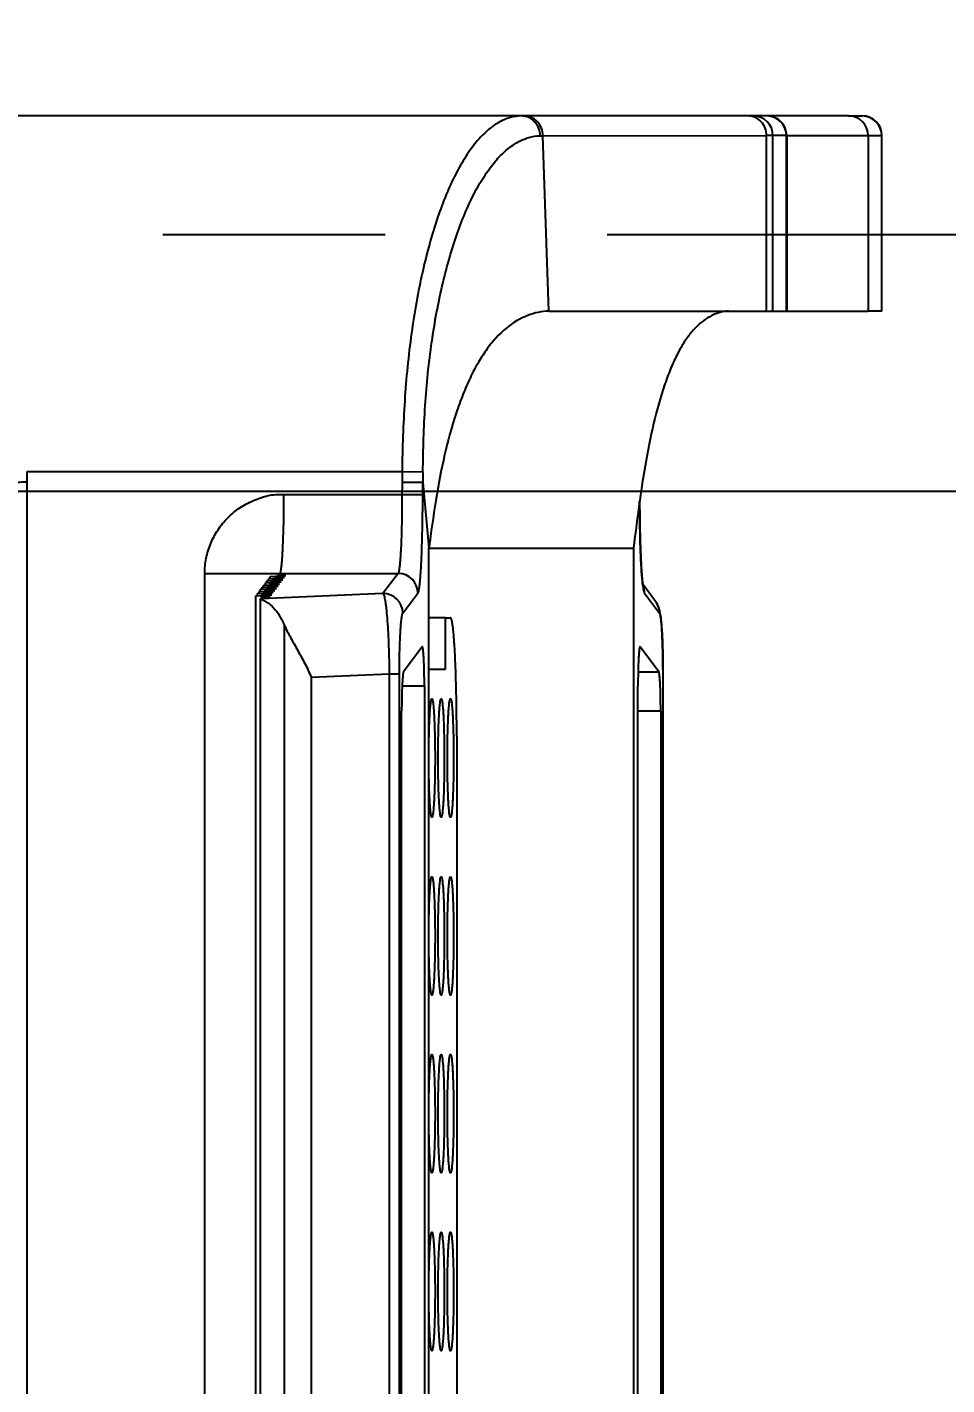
# Model space of a CAD drawing. Header units: millimetres. Extents: x 5828 to 6704, y 123 to 421.
# Drawn here: x 6441.63 to 6443.182, y 212.076 to 214.366 of the extents above; entities that cross this region are included whole.
import ezdxf

# ---------------------------------------------------------------- set-up
doc = ezdxf.new("R2010")
doc.units = ezdxf.units.MM
doc.linetypes.add('CENTER', pattern=[0.6, 0.375, -0.075, 0.075, -0.075])
for name, color, linetype in [('中心线', 7, 'Continuous'), ('外形图', 7, 'Continuous'), ('尺寸标注', 7, 'Continuous')]:
    doc.layers.add(name, color=color, linetype=linetype)
doc.styles.add('微软雅黑', font='msyh.ttc', dxfattribs={"height": 1.5})
doc.dimstyles.new('尺寸标注_1_15比例', dxfattribs={"dimtxt": 1.5, "dimasz": 1.25, "dimexe": 0.5, "dimexo": 0.4, "dimgap": 0.5, "dimtad": 1, "dimdec": 1, "dimlfac": 15, "dimdsep": 46, "dimtxsty": '微软雅黑', "dimcen": 0.09, "dimadec": 0, "dimazin": 0, "dimtp": 0.01, "dimtm": 0.01, "dimtfac": 1, "dimtdec": 1, "dimtofl": 0, "dimtmove": 0, "dimatfit": 3, "dimfxl": 1, "dimtolj": 1, "dimarcsym": 0})

# ---------------------------------------------------------------- blocks, each defined once
blk = doc.blocks.new('*D791')
at = {"layer": 'Defpoints', "color": 0}
for p in [(6429.7498, 214.45), (6429.7498, 213.5834), (6447.9848, 213.5834)]:
    blk.add_point(p, dxfattribs=at)
at = {"layer": '尺寸标注', "color": 0, "lineweight": -2}
for p, q in [((6447.9848, 215.7), (6447.9848, 216.95)), ((6430.1498, 214.45), (6448.4848, 214.45)), ((6430.1498, 213.5834), (6448.4848, 213.5834)), ((6447.9848, 212.3334), (6447.9848, 208.1098))]:
    blk.add_line(p, q, dxfattribs=at)
at = {"layer": '尺寸标注', "color": 0}
for points in [[(6447.7765, 215.7), (6448.1932, 215.7), (6447.9848, 214.45)], [(6448.1932, 212.3334), (6447.7765, 212.3334), (6447.9848, 213.5834)]]:
    blk.add_solid(points, dxfattribs=at)
at = {"layer": '尺寸标注', "color": 0, "insert": (6446.7058, 209.5966), "char_height": 1.5, "attachment_point": 5, "rotation": 90, "style": '微软雅黑'}
blk.add_mtext('\\A1;13', dxfattribs=at)

msp = doc.modelspace()

# ---------------------------------------------------------------- linework, layer by layer
at = {"layer": '中心线', "linetype": 'CENTER', "ltscale": 5}
msp.add_line((6406.6093, 214.0167), (6444.8961, 214.0167), dxfattribs=at)
at = {"layer": '外形图', "color": 7, "linetype": 'Continuous'}
for p, q in [((6443.0163, 214.2167), (6440.6004, 214.2167)), ((6442.8787, 214.2167), (6442.8782, 214.2167)), ((6442.8785, 214.2167), (6442.8787, 214.2167)), ((6443.0163, 214.2167), (6443.0394, 214.2167)), ((6443.0396, 214.2167), (6443.0394, 214.2167)), ((6443.0394, 214.2167), (6443.0394, 214.2167)), ((6443.0394, 214.2167), (6443.0396, 214.2167)), ((6443.0394, 214.2167), (6443.0394, 214.2167)), ((6442.4959, 214.1833), (6442.5005, 214.1833)), ((6442.5005, 214.1833), (6442.8782, 214.1834)), ((6442.5106, 213.8872), (6442.5005, 214.1833)), ((6442.9118, 214.1834), (6442.8782, 214.1834)), ((6442.8782, 213.8872), (6442.8782, 214.1834)), ((6442.8888, 213.8872), (6442.8888, 214.1834)), ((6442.9118, 214.1834), (6442.9121, 214.1834)), ((6442.9118, 213.8872), (6442.9118, 214.1834)), ((6442.9121, 214.1834), (6443.0496, 214.1834)), ((6442.9121, 214.1834), (6442.9121, 213.8872)), ((6443.0496, 214.1834), (6443.0726, 214.1834)), ((6443.0496, 214.1834), (6443.0496, 213.8872)), ((6443.0729, 214.1834), (6443.0726, 214.1834)), ((6443.0726, 213.8872), (6443.0726, 214.1834)), ((6443.0729, 213.8872), (6443.0729, 214.1834)), ((6442.5106, 213.8872), (6442.9118, 213.8872)), ((6442.9118, 213.8872), (6442.9121, 213.8872)), ((6442.9121, 213.8872), (6443.0496, 213.8872)), ((6443.0726, 213.8872), (6443.0496, 213.8872)), ((6443.0726, 213.8872), (6443.0729, 213.8872)), ((6441.6303, 213.6167), (6442.263, 213.6167)), ((6441.6303, 211.15), (6441.6304, 213.5986)), ((6442.263, 213.6167), (6442.2981, 213.6162)), ((6442.2979, 213.5982), (6442.3083, 213.4872)), ((6442.2979, 213.578), (6442.2979, 213.5982)), ((6442.0629, 213.5781), (6442.2979, 213.578)), ((6442.3083, 213.4872), (6442.6534, 213.4872)), ((6442.3083, 211.2796), (6442.3083, 213.4872)), ((6442.6534, 213.4872), (6442.6534, 211.2796)), ((6442.0561, 213.4443), (6441.93, 213.4443)), ((6441.93, 211.3224), (6441.93, 213.4443)), ((6442.035, 213.4324), (6442.0618, 213.4341)), ((6442.0377, 213.436), (6442.0645, 213.4377)), ((6442.0618, 213.4341), (6442.0377, 213.436)), ((6442.0377, 213.4326), (6442.0377, 213.436)), ((6442.0404, 213.4396), (6442.0671, 213.4413)), ((6442.0645, 213.4377), (6442.0404, 213.4396)), ((6442.0404, 213.4362), (6442.0404, 213.4396)), ((6442.0566, 213.445), (6442.0546, 213.4423)), ((6442.0671, 213.4413), (6442.0546, 213.4423)), ((6442.0546, 213.4405), (6442.0546, 213.4423)), ((6442.0566, 213.445), (6442.2563, 213.445)), ((6442.2563, 213.445), (6442.2308, 213.4109)), ((6442.0189, 213.4109), (6442.0457, 213.4125)), ((6442.043, 213.409), (6442.0189, 213.4109)), ((6442.0189, 213.4075), (6442.0189, 213.4109)), ((6442.0216, 213.4145), (6442.0483, 213.4161)), ((6442.0457, 213.4125), (6442.0216, 213.4145)), ((6442.0216, 213.4111), (6442.0216, 213.4145)), ((6442.0243, 213.4181), (6442.051, 213.4197)), ((6442.0483, 213.4161), (6442.0243, 213.4181)), ((6442.0243, 213.4147), (6442.0243, 213.4181)), ((6442.2308, 213.4109), (6442.0246, 213.4021)), ((6442.0269, 213.4217), (6442.0537, 213.4233)), ((6442.051, 213.4197), (6442.0269, 213.4217)), ((6442.0269, 213.4182), (6442.0269, 213.4217)), ((6442.0296, 213.4253), (6442.0564, 213.4269)), ((6442.0537, 213.4233), (6442.0296, 213.4253)), ((6442.0296, 213.4218), (6442.0296, 213.4253)), ((6442.0323, 213.4288), (6442.0591, 213.4305)), ((6442.0564, 213.4269), (6442.0323, 213.4288)), ((6442.0323, 213.4254), (6442.0323, 213.4288)), ((6442.0591, 213.4305), (6442.035, 213.4324)), ((6442.035, 213.429), (6442.035, 213.4324)), ((6442.2642, 213.3776), (6442.2898, 213.4117)), ((6442.6909, 213.3976), (6442.6693, 213.4265)), ((6442.672, 213.4117), (6442.6975, 213.3776)), ((6442.0162, 213.4073), (6442.043, 213.409)), ((6442.0403, 213.4054), (6442.0162, 213.4073)), ((6442.0162, 211.3594), (6442.0162, 213.4073)), ((6442.024, 211.3655), (6442.024, 213.4012)), ((6442.0263, 213.4045), (6442.0246, 213.4021)), ((6442.0263, 213.4045), (6442.0403, 213.4054)), ((6442.336, 213.37), (6442.3083, 213.37)), ((6442.336, 213.37), (6442.3447, 213.37)), ((6442.336, 213.2834), (6442.336, 213.37)), ((6442.0645, 211.4097), (6442.0645, 213.357)), ((6442.2969, 213.3211), (6442.2655, 213.2791)), ((6442.2972, 213.3212), (6442.2969, 213.3211)), ((6442.6644, 213.3211), (6442.6648, 213.3211)), ((6442.6648, 213.3211), (6442.6646, 213.3212)), ((6442.6962, 213.2791), (6442.6648, 213.3211)), ((6442.1098, 213.27), (6442.2413, 213.2756)), ((6442.2413, 213.2756), (6442.2584, 213.2756)), ((6442.2413, 213.2756), (6442.2413, 211.4912)), ((6442.2584, 211.4912), (6442.2584, 213.2756)), ((6442.3083, 213.2834), (6442.336, 213.2834)), ((6442.6613, 213.2791), (6442.6962, 213.2791)), ((6442.7034, 213.2756), (6442.7033, 213.2889)), ((6442.7034, 213.2756), (6442.7033, 213.2756)), ((6442.7033, 213.2756), (6442.7033, 211.4912)), ((6442.1098, 213.27), (6442.1098, 211.4968)), ((6442.3007, 213.2546), (6442.2631, 213.2546)), ((6442.3007, 213.2546), (6442.3007, 211.5122)), ((6442.6611, 211.5122), (6442.6611, 213.2546)), ((6442.2623, 211.5541), (6442.2623, 213.2126)), ((6442.6995, 213.2126), (6442.6611, 213.2126)), ((6442.6995, 213.2126), (6442.6995, 211.5541)), ((6442.3552, 213.17), (6442.3552, 211.6767))]:
    msp.add_line(p, q, dxfattribs=at)
for points in [[(6442.0562, 213.4446), (6442.0562, 213.4446), (6442.0562, 213.4446), (6442.0562, 213.4446), (6442.0562, 213.4446), (6442.0562, 213.4446), (6442.0562, 213.4446), (6442.0562, 213.4446), (6442.0562, 213.4446), (6442.0562, 213.4445), (6442.0562, 213.4445), (6442.0562, 213.4445), (6442.0562, 213.4445), (6442.0562, 213.4445), (6442.0562, 213.4445), (6442.0562, 213.4445), (6442.0562, 213.4445), (6442.0562, 213.4445), (6442.0562, 213.4444), (6442.0562, 213.4444), (6442.0562, 213.4444), (6442.0562, 213.4444), (6442.0562, 213.4444), (6442.0562, 213.4444)], [(6442.703, 213.309), (6442.7029, 213.3151), (6442.7027, 213.3209), (6442.7025, 213.3262), (6442.7024, 213.3313), (6442.7022, 213.3359), (6442.702, 213.3403), (6442.7018, 213.3444), (6442.7015, 213.3481), (6442.7013, 213.3517), (6442.7011, 213.355), (6442.7009, 213.3581), (6442.7006, 213.361), (6442.7004, 213.3637), (6442.7002, 213.3663), (6442.6999, 213.3686), (6442.6996, 213.3709), (6442.6994, 213.3729), (6442.6991, 213.3749), (6442.6988, 213.3768), (6442.6985, 213.3786), (6442.6982, 213.3803), (6442.6978, 213.382), (6442.6974, 213.3837), (6442.6969, 213.3855), (6442.6963, 213.3873), (6442.6956, 213.3891), (6442.6948, 213.391), (6442.6938, 213.393), (6442.6926, 213.3951), (6442.6912, 213.3972), (6442.6909, 213.3976)], [(6442.7033, 213.2889), (6442.7032, 213.2959), (6442.703, 213.309)], [(6442.7034, 211.4854), (6442.7034, 213.2756)]]:
    msp.add_lwpolyline(points, dxfattribs=at)
for centre, radius, start, end in [((6442.8555, 214.1834), 0.0333, 359.9581, 89.9579), ((6442.8785, 214.1835), 0.0332, 89.586, 90), ((6442.8788, 214.1834), 0.0333, 0, 89.9819), ((6442.8785, 214.1834), 0.0333, 359.9585, 89.545), ((6443.0163, 214.1834), 0.0333, 359.9581, 89.9579), ((6443.0394, 214.1835), 0.0332, 89.6068, 89.8447), ((6443.0396, 214.1834), 0.0333, 0, 90), ((6443.0393, 214.1834), 0.0333, 359.9585, 89.5657), ((6449.6942, 213.5216), 7.3967, 179.26728, 179.4066), ((6442.2563, 213.4116), 0.0334, 0.2807, 89.9938), ((6442.2308, 213.3775), 0.0334, 0.2807, 89.9938), ((6442.834, 213.4448), 0.166, 187.3717, 187.6024), ((6442.6389, 213.4119), 0.0331, 19.6395, 21.4962), ((6442.6386, 213.4118), 0.0334, 359.8595, 19.561), ((6442.6644, 213.3778), 0.0331, 359.7744, 36.7976)]:
    msp.add_arc(centre, radius, start, end, dxfattribs=at)
for points, knots in [([(6442.4645, 214.2167), (6442.458, 214.2167), (6442.4444, 214.2147), (6442.4247, 214.2059), (6442.4055, 214.1916), (6442.387, 214.1721), (6442.3692, 214.1474), (6442.3524, 214.1177), (6442.3367, 214.0832), (6442.3222, 214.0441), (6442.309, 214.0008), (6442.2928, 213.9361), (6442.277, 213.8475), (6442.268, 213.7545), (6442.2642, 213.6765), (6442.2633, 213.6367), (6442.263, 213.6167)], [0, 0, 0, 0, 0.029307, 0.060752, 0.095891, 0.13577, 0.181006, 0.231907, 0.288557, 0.350874, 0.418618, 0.491406, 0.649981, 0.821563, 0.910347, 1, 1, 1, 1]), ([(6442.4959, 214.1833), (6442.4959, 214.1874), (6442.4948, 214.1939), (6442.491, 214.2017), (6442.487, 214.207), (6442.4819, 214.2114), (6442.4746, 214.2154), (6442.4685, 214.2167), (6442.4645, 214.2167)], [0, 0, 0, 0, 0.2461, 0.377344, 0.509782, 0.64057, 0.767338, 1, 1, 1, 1]), ([(6442.5005, 214.1834), (6442.5005, 214.1877), (6442.4989, 214.1964), (6442.492, 214.2074), (6442.4815, 214.2149), (6442.4732, 214.2167), (6442.4691, 214.2167)], [0, 0, 0, 0, 0.256922, 0.509846, 0.757002, 1, 1, 1, 1]), ([(6442.8782, 214.1834), (6442.8782, 214.1877), (6442.8766, 214.1964), (6442.8696, 214.2074), (6442.8592, 214.2149), (6442.8508, 214.2167), (6442.8467, 214.2167)], [0, 0, 0, 0, 0.256432, 0.509145, 0.756502, 1, 1, 1, 1]), ([(6442.2981, 213.6162), (6442.2986, 213.6536), (6442.3007, 213.7269), (6442.3114, 213.8332), (6442.3268, 213.9165), (6442.3427, 213.9775), (6442.3557, 214.0185), (6442.3699, 214.0554), (6442.3854, 214.0881), (6442.4019, 214.1163), (6442.4194, 214.1399), (6442.4376, 214.1586), (6442.4566, 214.1724), (6442.476, 214.181), (6442.4894, 214.1831), (6442.4959, 214.1833)], [0, 0, 0, 0, 0.176379, 0.345971, 0.503247, 0.575734, 0.643358, 0.705654, 0.762458, 0.813779, 0.859698, 0.90049, 0.936753, 0.96945, 1, 1, 1, 1]), ([(6442.5106, 213.8872), (6442.4985, 213.8872), (6442.4725, 213.8813), (6442.4361, 213.8592), (6442.41, 213.83), (6442.3912, 213.8008), (6442.3776, 213.775), (6442.3651, 213.7462), (6442.3495, 213.703), (6442.3334, 213.6434), (6442.3191, 213.5671), (6442.3118, 213.5142), (6442.3083, 213.4872)], [0, 0, 0, 0, 0.075746, 0.162455, 0.262186, 0.318379, 0.379168, 0.444589, 0.514467, 0.666058, 0.829814, 1, 1, 1, 1]), ([(6442.8138, 213.8872), (6442.8042, 213.8872), (6442.789, 213.8825), (6442.7709, 213.8712), (6442.757, 213.8587), (6442.7438, 213.8427), (6442.7316, 213.8232), (6442.7203, 213.8005), (6442.7099, 213.7747), (6442.7002, 213.746), (6442.6881, 213.7027), (6442.6754, 213.6431), (6442.6635, 213.5669), (6442.6569, 213.5141), (6442.6534, 213.4872)], [0, 0, 0, 0, 0.062982, 0.099974, 0.140803, 0.185988, 0.236156, 0.291757, 0.352957, 0.419674, 0.491619, 0.649255, 0.820884, 1, 1, 1, 1]), ([(6441.6304, 213.5986), (6441.6283, 213.5986), (6441.6242, 213.5986), (6441.6183, 213.5985), (6441.6137, 213.5985), (6441.6103, 213.5984), (6441.608, 213.5984), (6441.6059, 213.5984), (6441.6041, 213.5984), (6441.6026, 213.5984), (6441.6012, 213.5983), (6441.6003, 213.5983), (6441.5997, 213.5983), (6441.5994, 213.5983), (6441.5991, 213.5983), (6441.5989, 213.5983), (6441.5989, 213.5983), (6441.5988, 213.5983), (6441.5988, 213.5983)], [0, 0, 0, 0, 0.197822, 0.386539, 0.559387, 0.637892, 0.71016, 0.77554, 0.833444, 0.883352, 0.924814, 0.95746, 0.970381, 0.980995, 0.989276, 0.995209, 0.998781, 1, 1, 1, 1]), ([(6442.2979, 213.5982), (6442.2968, 213.5982), (6442.2914, 213.5982), (6442.2797, 213.5982), (6442.2691, 213.5982), (6442.2629, 213.5982)], [0, 0, 0, 0, 0.091379, 0.463666, 1, 1, 1, 1]), ([(6441.93, 213.4443), (6441.9299, 213.4531), (6441.9317, 213.4705), (6441.9393, 213.4957), (6441.9496, 213.5151), (6441.96, 213.5292), (6441.9687, 213.539), (6441.9784, 213.5478), (6441.9889, 213.5557), (6442.0002, 213.5624), (6442.0121, 213.5678), (6442.0243, 213.5725), (6442.0368, 213.5765), (6442.0498, 213.5781), (6442.0586, 213.5782), (6442.0629, 213.5781)], [0, 0, 0, 0, 0.124996, 0.249983, 0.374944, 0.437488, 0.500026, 0.562555, 0.625072, 0.687574, 0.750079, 0.812581, 0.875061, 0.937515, 1, 1, 1, 1]), ([(6442.0629, 213.578), (6442.0629, 213.5697), (6442.063, 213.5534), (6442.0628, 213.5297), (6442.0621, 213.5077), (6442.0614, 213.4907), (6442.0608, 213.4786), (6442.0603, 213.4708), (6442.0598, 213.4639), (6442.0592, 213.458), (6442.0586, 213.4532), (6442.058, 213.4494), (6442.0575, 213.447), (6442.057, 213.4456), (6442.0568, 213.4452), (6442.0566, 213.445)], [0, 0, 0, 0, 0.186246, 0.366284, 0.533333, 0.681724, 0.747307, 0.806335, 0.858285, 0.902761, 0.939383, 0.967844, 0.988015, 0.995004, 1, 1, 1, 1]), ([(6442.2628, 213.578), (6442.2628, 213.5697), (6442.2628, 213.5534), (6442.2624, 213.5297), (6442.2618, 213.5077), (6442.2612, 213.4907), (6442.2605, 213.4786), (6442.26, 213.4708), (6442.2595, 213.4639), (6442.2589, 213.458), (6442.2583, 213.4532), (6442.2577, 213.4494), (6442.2572, 213.447), (6442.2567, 213.4456), (6442.2565, 213.4452), (6442.2563, 213.445)], [0, 0, 0, 0, 0.1864, 0.366276, 0.533335, 0.68174, 0.747299, 0.806319, 0.858289, 0.902766, 0.939381, 0.967851, 0.988014, 0.994998, 1, 1, 1, 1]), ([(6442.2898, 213.4117), (6442.2899, 213.4119), (6442.2902, 213.4125), (6442.2908, 213.4142), (6442.2915, 213.4173), (6442.2922, 213.4219), (6442.293, 213.428), (6442.2937, 213.4354), (6442.2944, 213.444), (6442.295, 213.4538), (6442.2958, 213.4689), (6442.2966, 213.4901), (6442.2973, 213.5176), (6442.2978, 213.5473), (6442.2979, 213.5676), (6442.2979, 213.578)], [0, 0, 0, 0, 0.004963, 0.011942, 0.032131, 0.060637, 0.09726, 0.141723, 0.193689, 0.252711, 0.318269, 0.466672, 0.63374, 0.813604, 1, 1, 1, 1]), ([(6442.6693, 213.4265), (6442.6689, 213.4293), (6442.6681, 213.4362), (6442.6672, 213.4482), (6442.6663, 213.4631), (6442.6652, 213.4878), (6442.6643, 213.5227), (6442.664, 213.5517), (6442.6639, 213.567)], [0, 0, 0, 0, 0.06125, 0.147937, 0.255699, 0.381315, 0.673845, 1, 1, 1, 1]), ([(6442.6639, 213.5667), (6442.6639, 213.5515), (6442.6643, 213.5227), (6442.6653, 213.4827), (6442.6667, 213.4535), (6442.6681, 213.4346), (6442.6689, 213.4269), (6442.6693, 213.4235)], [0, 0, 0, 0, 0.31713, 0.603575, 0.837181, 0.928349, 1, 1, 1, 1]), ([(6442.2308, 213.4109), (6442.2312, 213.4105), (6442.2319, 213.4091), (6442.2328, 213.4066), (6442.2336, 213.403), (6442.2345, 213.3983), (6442.2353, 213.3926), (6442.2365, 213.3831), (6442.2378, 213.3688), (6442.2392, 213.349), (6442.2402, 213.3264), (6442.241, 213.3015), (6442.2412, 213.2843), (6442.2413, 213.2756)], [0, 0, 0, 0, 0.012622, 0.032389, 0.059634, 0.094401, 0.136628, 0.186186, 0.306468, 0.452832, 0.621338, 0.806288, 1, 1, 1, 1]), ([(6442.6699, 213.4229), (6442.6698, 213.4233), (6442.6696, 213.4245), (6442.6694, 213.4256), (6442.6693, 213.4265)], [0, 0, 0, 0, 0.30027, 1, 1, 1, 1]), ([(6442.6694, 213.4228), (6442.6696, 213.4214), (6442.67, 213.4189), (6442.6706, 213.4157), (6442.6712, 213.4134), (6442.6717, 213.4121), (6442.672, 213.4117)], [0, 0, 0, 0, 0.368612, 0.658462, 0.86854, 1, 1, 1, 1]), ([(6442.024, 213.4012), (6442.0241, 213.4014), (6442.0243, 213.4017), (6442.0245, 213.402), (6442.0246, 213.4021)], [0, 0, 0, 0, 0.532812, 1, 1, 1, 1]), ([(6442.024, 213.4012), (6442.026, 213.4007), (6442.0299, 213.3992), (6442.0357, 213.3961), (6442.0412, 213.3919), (6442.0485, 213.3847), (6442.0568, 213.3732), (6442.0621, 213.3627), (6442.0645, 213.357)], [0, 0, 0, 0, 0.09905, 0.203252, 0.314513, 0.433874, 0.698963, 1, 1, 1, 1]), ([(6442.2584, 213.2756), (6442.2584, 213.2824), (6442.2585, 213.2957), (6442.2589, 213.3148), (6442.2594, 213.3319), (6442.2602, 213.3467), (6442.2609, 213.3572), (6442.2616, 213.3642), (6442.2621, 213.3684), (6442.2626, 213.3718), (6442.2631, 213.3744), (6442.2636, 213.3763), (6442.264, 213.3773), (6442.2642, 213.3776)], [0, 0, 0, 0, 0.20004, 0.389103, 0.558525, 0.70342, 0.82077, 0.868679, 0.909344, 0.942763, 0.968959, 0.987972, 1, 1, 1, 1]), ([(6442.3552, 213.1705), (6442.3552, 213.1835), (6442.3551, 213.209), (6442.3545, 213.2459), (6442.3537, 213.2752), (6442.3529, 213.2967), (6442.3522, 213.3112), (6442.3514, 213.3243), (6442.3506, 213.3359), (6442.3497, 213.3459), (6442.3488, 213.3543), (6442.348, 213.3601), (6442.3473, 213.3639), (6442.3468, 213.3661), (6442.3463, 213.3677), (6442.3458, 213.369), (6442.3454, 213.3698), (6442.3449, 213.37), (6442.3447, 213.37)], [0, 0, 0, 0, 0.194228, 0.380935, 0.552999, 0.631461, 0.703861, 0.769511, 0.827788, 0.878146, 0.92012, 0.953341, 0.966588, 0.977567, 0.986282, 0.992773, 0.997176, 1, 1, 1, 1]), ([(6442.6975, 213.3776), (6442.6978, 213.3773), (6442.6982, 213.3763), (6442.6987, 213.3744), (6442.6992, 213.3718), (6442.6997, 213.3684), (6442.7002, 213.3642), (6442.7008, 213.3572), (6442.7016, 213.3467), (6442.7023, 213.3319), (6442.7029, 213.3148), (6442.7032, 213.2957), (6442.7033, 213.2824), (6442.7033, 213.2756)], [0, 0, 0, 0, 0.012028, 0.031041, 0.057236, 0.090656, 0.131321, 0.17923, 0.29658, 0.441474, 0.610897, 0.79996, 1, 1, 1, 1]), ([(6442.0645, 213.357), (6442.066, 213.3536), (6442.0693, 213.3468), (6442.0768, 213.3329), (6442.087, 213.3149), (6442.099, 213.2928), (6442.1064, 213.2776), (6442.1098, 213.27)], [0, 0, 0, 0, 0.111455, 0.231463, 0.484821, 0.743803, 1, 1, 1, 1]), ([(6442.3007, 213.2546), (6442.3007, 213.2589), (6442.3006, 213.2674), (6442.3004, 213.2798), (6442.3001, 213.2911), (6442.2998, 213.2998), (6442.2994, 213.3059), (6442.2991, 213.3098), (6442.2988, 213.3132), (6442.2985, 213.316), (6442.2982, 213.3182), (6442.2979, 213.3198), (6442.2977, 213.3207), (6442.2973, 213.3212), (6442.2972, 213.3212)], [0, 0, 0, 0, 0.194149, 0.380856, 0.552972, 0.703911, 0.769603, 0.827921, 0.878317, 0.920324, 0.953572, 0.97781, 0.993001, 1, 1, 1, 1]), ([(6442.6646, 213.3212), (6442.6644, 213.3212), (6442.6641, 213.3207), (6442.6638, 213.3198), (6442.6635, 213.3182), (6442.6632, 213.316), (6442.6629, 213.3132), (6442.6626, 213.3098), (6442.6623, 213.3059), (6442.662, 213.2998), (6442.6616, 213.2911), (6442.6613, 213.2798), (6442.6611, 213.2674), (6442.6611, 213.2589), (6442.6611, 213.2546)], [0, 0, 0, 0, 0.006999, 0.02219, 0.046429, 0.079676, 0.121683, 0.172079, 0.230397, 0.296089, 0.447028, 0.619144, 0.805851, 1, 1, 1, 1]), ([(6442.2655, 213.2791), (6442.2654, 213.2789), (6442.2651, 213.2782), (6442.2648, 213.2769), (6442.2645, 213.275), (6442.2642, 213.2726), (6442.264, 213.2697), (6442.2636, 213.2648), (6442.2632, 213.2575), (6442.2628, 213.2478), (6442.2625, 213.2368), (6442.2623, 213.2249), (6442.2623, 213.2168), (6442.2623, 213.2126)], [0, 0, 0, 0, 0.011952, 0.032115, 0.060586, 0.097202, 0.141681, 0.193653, 0.318236, 0.466645, 0.63371, 0.813592, 1, 1, 1, 1]), ([(6442.6995, 213.2126), (6442.6995, 213.2168), (6442.6994, 213.2249), (6442.6992, 213.2368), (6442.699, 213.2478), (6442.6986, 213.2576), (6442.6982, 213.2648), (6442.6978, 213.2697), (6442.6975, 213.2726), (6442.6972, 213.275), (6442.6969, 213.2769), (6442.6966, 213.2782), (6442.6964, 213.2789), (6442.6962, 213.2791)], [0, 0, 0, 0, 0.186408, 0.36629, 0.533355, 0.681765, 0.806347, 0.858319, 0.902798, 0.939414, 0.967885, 0.988049, 1, 1, 1, 1]), ([(6442.3083, 213.1629), (6442.3084, 213.1678), (6442.3086, 213.1773), (6442.309, 213.1908), (6442.3095, 213.2029), (6442.3101, 213.2132), (6442.3107, 213.2206), (6442.3113, 213.2254), (6442.3116, 213.2282), (6442.312, 213.2304), (6442.3124, 213.2318), (6442.3127, 213.2326), (6442.3129, 213.2331), (6442.3132, 213.2334), (6442.3133, 213.2334)], [0, 0, 0, 0, 0.20778, 0.399899, 0.571541, 0.718415, 0.836879, 0.884527, 0.924067, 0.955293, 0.978106, 0.986386, 0.992652, 1, 1, 1, 1]), ([(6442.3133, 213.2334), (6442.3136, 213.2334), (6442.3139, 213.2329), (6442.3141, 213.2322), (6442.3145, 213.2309), (6442.3149, 213.2288), (6442.3154, 213.2255), (6442.3158, 213.2213), (6442.3163, 213.2163), (6442.3167, 213.2104), (6442.3172, 213.2012), (6442.3177, 213.1882), (6442.3182, 213.1712), (6442.3185, 213.1526), (6442.3186, 213.1399), (6442.3186, 213.1334)], [0, 0, 0, 0, 0.007001, 0.013496, 0.022218, 0.046459, 0.079708, 0.121716, 0.172112, 0.230429, 0.29612, 0.447054, 0.619163, 0.805862, 1, 1, 1, 1]), ([(6442.3238, 213.1334), (6442.3238, 213.1399), (6442.3239, 213.1526), (6442.3242, 213.1712), (6442.3246, 213.1882), (6442.3252, 213.2012), (6442.3257, 213.2104), (6442.3261, 213.2163), (6442.3265, 213.2213), (6442.327, 213.2255), (6442.3274, 213.2288), (6442.3279, 213.2309), (6442.3282, 213.2322), (6442.3285, 213.2329), (6442.3288, 213.2334), (6442.329, 213.2334)], [0, 0, 0, 0, 0.194138, 0.380837, 0.552946, 0.70388, 0.769571, 0.827888, 0.878284, 0.920292, 0.953541, 0.977782, 0.986504, 0.992999, 1, 1, 1, 1]), ([(6442.329, 213.2334), (6442.3293, 213.2334), (6442.3296, 213.2329), (6442.3298, 213.2322), (6442.3302, 213.2309), (6442.3306, 213.2288), (6442.3311, 213.2255), (6442.3315, 213.2213), (6442.332, 213.2163), (6442.3324, 213.2104), (6442.3329, 213.2012), (6442.3334, 213.1882), (6442.3339, 213.1712), (6442.3342, 213.1526), (6442.3343, 213.1399), (6442.3343, 213.1334)], [0, 0, 0, 0, 0.007001, 0.013496, 0.022218, 0.046459, 0.079708, 0.121716, 0.172112, 0.230429, 0.29612, 0.447054, 0.619163, 0.805862, 1, 1, 1, 1]), ([(6442.3395, 213.1334), (6442.3395, 213.1399), (6442.3396, 213.1526), (6442.3399, 213.1712), (6442.3403, 213.1882), (6442.3409, 213.2012), (6442.3414, 213.2104), (6442.3418, 213.2163), (6442.3422, 213.2213), (6442.3427, 213.2255), (6442.3431, 213.2288), (6442.3436, 213.2309), (6442.3439, 213.2322), (6442.3442, 213.2329), (6442.3445, 213.2334), (6442.3447, 213.2334)], [0, 0, 0, 0, 0.194138, 0.380837, 0.552946, 0.70388, 0.769571, 0.827888, 0.878284, 0.920292, 0.953541, 0.977782, 0.986504, 0.992999, 1, 1, 1, 1]), ([(6442.3447, 213.2334), (6442.345, 213.2334), (6442.3453, 213.2329), (6442.3455, 213.2322), (6442.3459, 213.2309), (6442.3463, 213.2288), (6442.3468, 213.2255), (6442.3472, 213.2213), (6442.3477, 213.2163), (6442.3481, 213.2104), (6442.3486, 213.2012), (6442.3491, 213.1882), (6442.3496, 213.1712), (6442.3499, 213.1526), (6442.35, 213.1399), (6442.35, 213.1334)], [0, 0, 0, 0, 0.007001, 0.013496, 0.022218, 0.046459, 0.079708, 0.121716, 0.172112, 0.230429, 0.29612, 0.447054, 0.619163, 0.805862, 1, 1, 1, 1]), ([(6442.3186, 213.1334), (6442.3186, 213.1269), (6442.3185, 213.1141), (6442.3182, 213.0956), (6442.3177, 213.0785), (6442.3172, 213.0655), (6442.3167, 213.0563), (6442.3163, 213.0505), (6442.3158, 213.0455), (6442.3154, 213.0413), (6442.3149, 213.038), (6442.3145, 213.0358), (6442.3141, 213.0345), (6442.3139, 213.0339), (6442.3136, 213.0334), (6442.3133, 213.0334)], [0, 0, 0, 0, 0.194138, 0.380837, 0.552946, 0.70388, 0.769571, 0.827888, 0.878284, 0.920292, 0.953541, 0.977782, 0.986504, 0.992999, 1, 1, 1, 1]), ([(6442.329, 213.0334), (6442.3288, 213.0334), (6442.3285, 213.0339), (6442.3282, 213.0345), (6442.3279, 213.0358), (6442.3274, 213.038), (6442.327, 213.0413), (6442.3265, 213.0455), (6442.3261, 213.0505), (6442.3257, 213.0563), (6442.3252, 213.0655), (6442.3246, 213.0785), (6442.3242, 213.0956), (6442.3239, 213.1141), (6442.3238, 213.1269), (6442.3238, 213.1334)], [0, 0, 0, 0, 0.007001, 0.013496, 0.022218, 0.046459, 0.079708, 0.121716, 0.172112, 0.230429, 0.29612, 0.447054, 0.619163, 0.805862, 1, 1, 1, 1]), ([(6442.3343, 213.1334), (6442.3343, 213.1269), (6442.3342, 213.1141), (6442.3339, 213.0956), (6442.3334, 213.0785), (6442.3329, 213.0655), (6442.3324, 213.0563), (6442.332, 213.0505), (6442.3315, 213.0455), (6442.3311, 213.0413), (6442.3306, 213.038), (6442.3302, 213.0358), (6442.3298, 213.0345), (6442.3296, 213.0339), (6442.3293, 213.0334), (6442.329, 213.0334)], [0, 0, 0, 0, 0.194138, 0.380837, 0.552946, 0.70388, 0.769571, 0.827888, 0.878284, 0.920292, 0.953541, 0.977782, 0.986504, 0.992999, 1, 1, 1, 1]), ([(6442.3447, 213.0334), (6442.3445, 213.0334), (6442.3442, 213.0339), (6442.3439, 213.0345), (6442.3436, 213.0358), (6442.3431, 213.038), (6442.3427, 213.0413), (6442.3422, 213.0455), (6442.3418, 213.0505), (6442.3414, 213.0563), (6442.3409, 213.0655), (6442.3403, 213.0785), (6442.3399, 213.0956), (6442.3396, 213.1141), (6442.3395, 213.1269), (6442.3395, 213.1334)], [0, 0, 0, 0, 0.007001, 0.013496, 0.022218, 0.046459, 0.079708, 0.121716, 0.172112, 0.230429, 0.29612, 0.447054, 0.619163, 0.805862, 1, 1, 1, 1]), ([(6442.35, 213.1334), (6442.35, 213.1269), (6442.3499, 213.1141), (6442.3496, 213.0956), (6442.3491, 213.0785), (6442.3486, 213.0655), (6442.3481, 213.0563), (6442.3477, 213.0505), (6442.3472, 213.0455), (6442.3468, 213.0413), (6442.3463, 213.038), (6442.3459, 213.0358), (6442.3455, 213.0345), (6442.3453, 213.0339), (6442.345, 213.0334), (6442.3447, 213.0334)], [0, 0, 0, 0, 0.194138, 0.380837, 0.552946, 0.70388, 0.769571, 0.827888, 0.878284, 0.920292, 0.953541, 0.977782, 0.986504, 0.992999, 1, 1, 1, 1]), ([(6442.3133, 213.0334), (6442.3132, 213.0334), (6442.3129, 213.0337), (6442.3127, 213.0341), (6442.3124, 213.035), (6442.312, 213.0364), (6442.3116, 213.0386), (6442.3113, 213.0413), (6442.3107, 213.0462), (6442.3101, 213.0536), (6442.3095, 213.0639), (6442.309, 213.076), (6442.3086, 213.0895), (6442.3084, 213.0989), (6442.3083, 213.1039)], [0, 0, 0, 0, 0.007348, 0.013614, 0.021894, 0.044707, 0.075933, 0.115473, 0.163121, 0.281585, 0.428459, 0.600101, 0.792219, 1, 1, 1, 1]), ([(6442.3083, 212.8629), (6442.3084, 212.8678), (6442.3086, 212.8773), (6442.309, 212.8908), (6442.3095, 212.9029), (6442.3101, 212.9132), (6442.3107, 212.9206), (6442.3113, 212.9254), (6442.3116, 212.9282), (6442.312, 212.9304), (6442.3124, 212.9318), (6442.3127, 212.9326), (6442.3129, 212.9331), (6442.3132, 212.9334), (6442.3133, 212.9334)], [0, 0, 0, 0, 0.207781, 0.3999, 0.571541, 0.718415, 0.836879, 0.884527, 0.924067, 0.955293, 0.978106, 0.986386, 0.992652, 1, 1, 1, 1]), ([(6442.3133, 212.9334), (6442.3136, 212.9334), (6442.3139, 212.9329), (6442.3141, 212.9322), (6442.3145, 212.9309), (6442.3149, 212.9288), (6442.3154, 212.9255), (6442.3158, 212.9213), (6442.3163, 212.9163), (6442.3167, 212.9104), (6442.3172, 212.9012), (6442.3177, 212.8882), (6442.3182, 212.8712), (6442.3185, 212.8526), (6442.3186, 212.8399), (6442.3186, 212.8334)], [0, 0, 0, 0, 0.007001, 0.013496, 0.022218, 0.046459, 0.079708, 0.121716, 0.172112, 0.230429, 0.29612, 0.447054, 0.619163, 0.805862, 1, 1, 1, 1]), ([(6442.3238, 212.8334), (6442.3238, 212.8399), (6442.3239, 212.8526), (6442.3242, 212.8712), (6442.3246, 212.8882), (6442.3252, 212.9012), (6442.3257, 212.9104), (6442.3261, 212.9163), (6442.3265, 212.9213), (6442.327, 212.9255), (6442.3274, 212.9288), (6442.3279, 212.9309), (6442.3282, 212.9322), (6442.3285, 212.9329), (6442.3288, 212.9334), (6442.329, 212.9334)], [0, 0, 0, 0, 0.194138, 0.380837, 0.552946, 0.70388, 0.769571, 0.827888, 0.878284, 0.920292, 0.953541, 0.977782, 0.986504, 0.992999, 1, 1, 1, 1]), ([(6442.329, 212.9334), (6442.3293, 212.9334), (6442.3296, 212.9329), (6442.3298, 212.9322), (6442.3302, 212.9309), (6442.3306, 212.9288), (6442.3311, 212.9255), (6442.3315, 212.9213), (6442.332, 212.9163), (6442.3324, 212.9104), (6442.3329, 212.9012), (6442.3334, 212.8882), (6442.3339, 212.8712), (6442.3342, 212.8526), (6442.3343, 212.8399), (6442.3343, 212.8334)], [0, 0, 0, 0, 0.007001, 0.013496, 0.022218, 0.046459, 0.079708, 0.121716, 0.172112, 0.230429, 0.29612, 0.447054, 0.619163, 0.805862, 1, 1, 1, 1]), ([(6442.3395, 212.8334), (6442.3395, 212.8399), (6442.3396, 212.8526), (6442.3399, 212.8712), (6442.3403, 212.8882), (6442.3409, 212.9012), (6442.3414, 212.9104), (6442.3418, 212.9163), (6442.3422, 212.9213), (6442.3427, 212.9255), (6442.3431, 212.9288), (6442.3436, 212.9309), (6442.3439, 212.9322), (6442.3442, 212.9329), (6442.3445, 212.9334), (6442.3447, 212.9334)], [0, 0, 0, 0, 0.194138, 0.380837, 0.552946, 0.70388, 0.769571, 0.827888, 0.878284, 0.920292, 0.953541, 0.977782, 0.986504, 0.992999, 1, 1, 1, 1]), ([(6442.3447, 212.9334), (6442.345, 212.9334), (6442.3453, 212.9329), (6442.3455, 212.9322), (6442.3459, 212.9309), (6442.3463, 212.9288), (6442.3468, 212.9255), (6442.3472, 212.9213), (6442.3477, 212.9163), (6442.3481, 212.9104), (6442.3486, 212.9012), (6442.3491, 212.8882), (6442.3496, 212.8712), (6442.3499, 212.8526), (6442.35, 212.8399), (6442.35, 212.8334)], [0, 0, 0, 0, 0.007001, 0.013496, 0.022218, 0.046459, 0.079708, 0.121716, 0.172112, 0.230429, 0.29612, 0.447054, 0.619163, 0.805862, 1, 1, 1, 1]), ([(6442.3186, 212.8334), (6442.3186, 212.8269), (6442.3185, 212.8141), (6442.3182, 212.7956), (6442.3177, 212.7785), (6442.3172, 212.7655), (6442.3167, 212.7563), (6442.3163, 212.7505), (6442.3158, 212.7455), (6442.3154, 212.7413), (6442.3149, 212.738), (6442.3145, 212.7358), (6442.3141, 212.7345), (6442.3139, 212.7339), (6442.3136, 212.7334), (6442.3133, 212.7334)], [0, 0, 0, 0, 0.194138, 0.380837, 0.552946, 0.70388, 0.769571, 0.827888, 0.878284, 0.920292, 0.953541, 0.977782, 0.986504, 0.992999, 1, 1, 1, 1]), ([(6442.329, 212.7334), (6442.3288, 212.7334), (6442.3285, 212.7339), (6442.3282, 212.7345), (6442.3279, 212.7358), (6442.3274, 212.738), (6442.327, 212.7413), (6442.3265, 212.7455), (6442.3261, 212.7505), (6442.3257, 212.7563), (6442.3252, 212.7655), (6442.3246, 212.7785), (6442.3242, 212.7956), (6442.3239, 212.8141), (6442.3238, 212.8269), (6442.3238, 212.8334)], [0, 0, 0, 0, 0.007001, 0.013496, 0.022218, 0.046459, 0.079708, 0.121716, 0.172112, 0.230429, 0.29612, 0.447054, 0.619163, 0.805862, 1, 1, 1, 1]), ([(6442.3343, 212.8334), (6442.3343, 212.8269), (6442.3342, 212.8141), (6442.3339, 212.7956), (6442.3334, 212.7785), (6442.3329, 212.7655), (6442.3324, 212.7563), (6442.332, 212.7505), (6442.3315, 212.7455), (6442.3311, 212.7413), (6442.3306, 212.738), (6442.3302, 212.7358), (6442.3298, 212.7345), (6442.3296, 212.7339), (6442.3293, 212.7334), (6442.329, 212.7334)], [0, 0, 0, 0, 0.194138, 0.380837, 0.552946, 0.70388, 0.769571, 0.827888, 0.878284, 0.920292, 0.953541, 0.977782, 0.986504, 0.992999, 1, 1, 1, 1]), ([(6442.3447, 212.7334), (6442.3445, 212.7334), (6442.3442, 212.7339), (6442.3439, 212.7345), (6442.3436, 212.7358), (6442.3431, 212.738), (6442.3427, 212.7413), (6442.3422, 212.7455), (6442.3418, 212.7505), (6442.3414, 212.7563), (6442.3409, 212.7655), (6442.3403, 212.7785), (6442.3399, 212.7956), (6442.3396, 212.8141), (6442.3395, 212.8269), (6442.3395, 212.8334)], [0, 0, 0, 0, 0.007001, 0.013496, 0.022218, 0.046459, 0.079708, 0.121716, 0.172112, 0.230429, 0.29612, 0.447054, 0.619163, 0.805862, 1, 1, 1, 1]), ([(6442.35, 212.8334), (6442.35, 212.8269), (6442.3499, 212.8141), (6442.3496, 212.7956), (6442.3491, 212.7785), (6442.3486, 212.7655), (6442.3481, 212.7563), (6442.3477, 212.7505), (6442.3472, 212.7455), (6442.3468, 212.7413), (6442.3463, 212.738), (6442.3459, 212.7358), (6442.3455, 212.7345), (6442.3453, 212.7339), (6442.345, 212.7334), (6442.3447, 212.7334)], [0, 0, 0, 0, 0.194138, 0.380837, 0.552946, 0.70388, 0.769571, 0.827888, 0.878284, 0.920292, 0.953541, 0.977782, 0.986504, 0.992999, 1, 1, 1, 1]), ([(6442.3133, 212.7334), (6442.3132, 212.7334), (6442.3129, 212.7337), (6442.3127, 212.7341), (6442.3124, 212.735), (6442.312, 212.7364), (6442.3116, 212.7386), (6442.3113, 212.7413), (6442.3107, 212.7462), (6442.3101, 212.7536), (6442.3095, 212.7639), (6442.309, 212.776), (6442.3086, 212.7895), (6442.3084, 212.7989), (6442.3083, 212.8039)], [0, 0, 0, 0, 0.007348, 0.013614, 0.021894, 0.044707, 0.075933, 0.115472, 0.163121, 0.281584, 0.428459, 0.6001, 0.792219, 1, 1, 1, 1]), ([(6442.3083, 212.5629), (6442.3084, 212.5678), (6442.3086, 212.5773), (6442.309, 212.5908), (6442.3095, 212.6029), (6442.3101, 212.6132), (6442.3107, 212.6206), (6442.3113, 212.6254), (6442.3116, 212.6282), (6442.312, 212.6304), (6442.3124, 212.6318), (6442.3127, 212.6326), (6442.3129, 212.6331), (6442.3132, 212.6334), (6442.3133, 212.6334)], [0, 0, 0, 0, 0.207781, 0.3999, 0.571542, 0.718416, 0.836879, 0.884528, 0.924067, 0.955293, 0.978106, 0.986386, 0.992652, 1, 1, 1, 1]), ([(6442.3133, 212.6334), (6442.3136, 212.6334), (6442.3139, 212.6329), (6442.3141, 212.6322), (6442.3145, 212.6309), (6442.3149, 212.6288), (6442.3154, 212.6255), (6442.3158, 212.6213), (6442.3163, 212.6163), (6442.3167, 212.6104), (6442.3172, 212.6012), (6442.3177, 212.5882), (6442.3182, 212.5712), (6442.3185, 212.5526), (6442.3186, 212.5399), (6442.3186, 212.5334)], [0, 0, 0, 0, 0.007001, 0.013496, 0.022218, 0.046459, 0.079708, 0.121716, 0.172112, 0.230429, 0.29612, 0.447054, 0.619163, 0.805862, 1, 1, 1, 1]), ([(6442.3238, 212.5334), (6442.3238, 212.5399), (6442.3239, 212.5526), (6442.3242, 212.5712), (6442.3246, 212.5882), (6442.3252, 212.6012), (6442.3257, 212.6104), (6442.3261, 212.6163), (6442.3265, 212.6213), (6442.327, 212.6255), (6442.3274, 212.6288), (6442.3279, 212.6309), (6442.3282, 212.6322), (6442.3285, 212.6329), (6442.3288, 212.6334), (6442.329, 212.6334)], [0, 0, 0, 0, 0.194138, 0.380837, 0.552946, 0.70388, 0.769571, 0.827888, 0.878284, 0.920292, 0.953541, 0.977782, 0.986504, 0.992999, 1, 1, 1, 1]), ([(6442.329, 212.6334), (6442.3293, 212.6334), (6442.3296, 212.6329), (6442.3298, 212.6322), (6442.3302, 212.6309), (6442.3306, 212.6288), (6442.3311, 212.6255), (6442.3315, 212.6213), (6442.332, 212.6163), (6442.3324, 212.6104), (6442.3329, 212.6012), (6442.3334, 212.5882), (6442.3339, 212.5712), (6442.3342, 212.5526), (6442.3343, 212.5399), (6442.3343, 212.5334)], [0, 0, 0, 0, 0.007001, 0.013496, 0.022218, 0.046459, 0.079708, 0.121716, 0.172112, 0.230429, 0.29612, 0.447054, 0.619163, 0.805862, 1, 1, 1, 1]), ([(6442.3395, 212.5334), (6442.3395, 212.5399), (6442.3396, 212.5526), (6442.3399, 212.5712), (6442.3403, 212.5882), (6442.3409, 212.6012), (6442.3414, 212.6104), (6442.3418, 212.6163), (6442.3422, 212.6213), (6442.3427, 212.6255), (6442.3431, 212.6288), (6442.3436, 212.6309), (6442.3439, 212.6322), (6442.3442, 212.6329), (6442.3445, 212.6334), (6442.3447, 212.6334)], [0, 0, 0, 0, 0.194138, 0.380837, 0.552946, 0.70388, 0.769571, 0.827888, 0.878284, 0.920292, 0.953541, 0.977782, 0.986504, 0.992999, 1, 1, 1, 1]), ([(6442.3447, 212.6334), (6442.345, 212.6334), (6442.3453, 212.6329), (6442.3455, 212.6322), (6442.3459, 212.6309), (6442.3463, 212.6288), (6442.3468, 212.6255), (6442.3472, 212.6213), (6442.3477, 212.6163), (6442.3481, 212.6104), (6442.3486, 212.6012), (6442.3491, 212.5882), (6442.3496, 212.5712), (6442.3499, 212.5526), (6442.35, 212.5399), (6442.35, 212.5334)], [0, 0, 0, 0, 0.007001, 0.013496, 0.022218, 0.046459, 0.079708, 0.121716, 0.172112, 0.230429, 0.29612, 0.447054, 0.619163, 0.805862, 1, 1, 1, 1]), ([(6442.3186, 212.5334), (6442.3186, 212.5269), (6442.3185, 212.5141), (6442.3182, 212.4956), (6442.3177, 212.4785), (6442.3172, 212.4655), (6442.3167, 212.4563), (6442.3163, 212.4505), (6442.3158, 212.4455), (6442.3154, 212.4413), (6442.3149, 212.438), (6442.3145, 212.4358), (6442.3141, 212.4345), (6442.3139, 212.4339), (6442.3136, 212.4334), (6442.3133, 212.4334)], [0, 0, 0, 0, 0.194138, 0.380837, 0.552946, 0.70388, 0.769571, 0.827888, 0.878284, 0.920292, 0.953541, 0.977782, 0.986504, 0.992999, 1, 1, 1, 1]), ([(6442.329, 212.4334), (6442.3288, 212.4334), (6442.3285, 212.4339), (6442.3282, 212.4345), (6442.3279, 212.4358), (6442.3274, 212.438), (6442.327, 212.4413), (6442.3265, 212.4455), (6442.3261, 212.4505), (6442.3257, 212.4563), (6442.3252, 212.4655), (6442.3246, 212.4785), (6442.3242, 212.4956), (6442.3239, 212.5141), (6442.3238, 212.5269), (6442.3238, 212.5334)], [0, 0, 0, 0, 0.007001, 0.013496, 0.022218, 0.046459, 0.079708, 0.121716, 0.172112, 0.230429, 0.29612, 0.447054, 0.619163, 0.805862, 1, 1, 1, 1]), ([(6442.3343, 212.5334), (6442.3343, 212.5269), (6442.3342, 212.5141), (6442.3339, 212.4956), (6442.3334, 212.4785), (6442.3329, 212.4655), (6442.3324, 212.4563), (6442.332, 212.4505), (6442.3315, 212.4455), (6442.3311, 212.4413), (6442.3306, 212.438), (6442.3302, 212.4358), (6442.3298, 212.4345), (6442.3296, 212.4339), (6442.3293, 212.4334), (6442.329, 212.4334)], [0, 0, 0, 0, 0.194138, 0.380837, 0.552946, 0.70388, 0.769571, 0.827888, 0.878284, 0.920292, 0.953541, 0.977782, 0.986504, 0.992999, 1, 1, 1, 1]), ([(6442.3447, 212.4334), (6442.3445, 212.4334), (6442.3442, 212.4339), (6442.3439, 212.4345), (6442.3436, 212.4358), (6442.3431, 212.438), (6442.3427, 212.4413), (6442.3422, 212.4455), (6442.3418, 212.4505), (6442.3414, 212.4563), (6442.3409, 212.4655), (6442.3403, 212.4785), (6442.3399, 212.4956), (6442.3396, 212.5141), (6442.3395, 212.5269), (6442.3395, 212.5334)], [0, 0, 0, 0, 0.007001, 0.013496, 0.022218, 0.046459, 0.079708, 0.121716, 0.172112, 0.230429, 0.29612, 0.447054, 0.619163, 0.805862, 1, 1, 1, 1]), ([(6442.35, 212.5334), (6442.35, 212.5269), (6442.3499, 212.5141), (6442.3496, 212.4956), (6442.3491, 212.4785), (6442.3486, 212.4655), (6442.3481, 212.4563), (6442.3477, 212.4505), (6442.3472, 212.4455), (6442.3468, 212.4413), (6442.3463, 212.438), (6442.3459, 212.4358), (6442.3455, 212.4345), (6442.3453, 212.4339), (6442.345, 212.4334), (6442.3447, 212.4334)], [0, 0, 0, 0, 0.194138, 0.380837, 0.552946, 0.70388, 0.769571, 0.827888, 0.878284, 0.920292, 0.953541, 0.977782, 0.986504, 0.992999, 1, 1, 1, 1]), ([(6442.3133, 212.4334), (6442.3132, 212.4334), (6442.3129, 212.4337), (6442.3127, 212.4341), (6442.3124, 212.435), (6442.312, 212.4364), (6442.3116, 212.4386), (6442.3113, 212.4413), (6442.3107, 212.4462), (6442.3101, 212.4536), (6442.3095, 212.4639), (6442.309, 212.476), (6442.3086, 212.4895), (6442.3084, 212.4989), (6442.3083, 212.5039)], [0, 0, 0, 0, 0.007348, 0.013614, 0.021894, 0.044707, 0.075933, 0.115472, 0.163121, 0.281584, 0.428458, 0.6001, 0.792219, 1, 1, 1, 1]), ([(6442.3083, 212.2629), (6442.3084, 212.2678), (6442.3086, 212.2773), (6442.309, 212.2908), (6442.3095, 212.3029), (6442.3101, 212.3132), (6442.3107, 212.3206), (6442.3113, 212.3254), (6442.3116, 212.3282), (6442.312, 212.3304), (6442.3124, 212.3318), (6442.3127, 212.3326), (6442.3129, 212.3331), (6442.3132, 212.3334), (6442.3133, 212.3334)], [0, 0, 0, 0, 0.207782, 0.399901, 0.571542, 0.718416, 0.836879, 0.884528, 0.924067, 0.955293, 0.978106, 0.986386, 0.992652, 1, 1, 1, 1]), ([(6442.3133, 212.3334), (6442.3136, 212.3334), (6442.3139, 212.3329), (6442.3141, 212.3322), (6442.3145, 212.3309), (6442.3149, 212.3288), (6442.3154, 212.3255), (6442.3158, 212.3213), (6442.3163, 212.3163), (6442.3167, 212.3104), (6442.3172, 212.3012), (6442.3177, 212.2882), (6442.3182, 212.2712), (6442.3185, 212.2526), (6442.3186, 212.2399), (6442.3186, 212.2334)], [0, 0, 0, 0, 0.007001, 0.013496, 0.022218, 0.046459, 0.079708, 0.121716, 0.172112, 0.230429, 0.29612, 0.447054, 0.619163, 0.805862, 1, 1, 1, 1]), ([(6442.3238, 212.2334), (6442.3238, 212.2399), (6442.3239, 212.2526), (6442.3242, 212.2712), (6442.3246, 212.2882), (6442.3252, 212.3012), (6442.3257, 212.3104), (6442.3261, 212.3163), (6442.3265, 212.3213), (6442.327, 212.3255), (6442.3274, 212.3288), (6442.3279, 212.3309), (6442.3282, 212.3322), (6442.3285, 212.3329), (6442.3288, 212.3334), (6442.329, 212.3334)], [0, 0, 0, 0, 0.194138, 0.380837, 0.552946, 0.70388, 0.769571, 0.827888, 0.878284, 0.920292, 0.953541, 0.977782, 0.986504, 0.992999, 1, 1, 1, 1]), ([(6442.329, 212.3334), (6442.3293, 212.3334), (6442.3296, 212.3329), (6442.3298, 212.3322), (6442.3302, 212.3309), (6442.3306, 212.3288), (6442.3311, 212.3255), (6442.3315, 212.3213), (6442.332, 212.3163), (6442.3324, 212.3104), (6442.3329, 212.3012), (6442.3334, 212.2882), (6442.3339, 212.2712), (6442.3342, 212.2526), (6442.3343, 212.2399), (6442.3343, 212.2334)], [0, 0, 0, 0, 0.007001, 0.013496, 0.022218, 0.046459, 0.079708, 0.121716, 0.172112, 0.230429, 0.29612, 0.447054, 0.619163, 0.805862, 1, 1, 1, 1]), ([(6442.3395, 212.2334), (6442.3395, 212.2399), (6442.3396, 212.2526), (6442.3399, 212.2712), (6442.3403, 212.2882), (6442.3409, 212.3012), (6442.3414, 212.3104), (6442.3418, 212.3163), (6442.3422, 212.3213), (6442.3427, 212.3255), (6442.3431, 212.3288), (6442.3436, 212.3309), (6442.3439, 212.3322), (6442.3442, 212.3329), (6442.3445, 212.3334), (6442.3447, 212.3334)], [0, 0, 0, 0, 0.194138, 0.380837, 0.552946, 0.70388, 0.769571, 0.827888, 0.878284, 0.920292, 0.953541, 0.977782, 0.986504, 0.992999, 1, 1, 1, 1]), ([(6442.3447, 212.3334), (6442.345, 212.3334), (6442.3453, 212.3329), (6442.3455, 212.3322), (6442.3459, 212.3309), (6442.3463, 212.3288), (6442.3468, 212.3255), (6442.3472, 212.3213), (6442.3477, 212.3163), (6442.3481, 212.3104), (6442.3486, 212.3012), (6442.3491, 212.2882), (6442.3496, 212.2712), (6442.3499, 212.2526), (6442.35, 212.2399), (6442.35, 212.2334)], [0, 0, 0, 0, 0.007001, 0.013496, 0.022218, 0.046459, 0.079708, 0.121716, 0.172112, 0.230429, 0.29612, 0.447054, 0.619163, 0.805862, 1, 1, 1, 1]), ([(6442.3186, 212.2334), (6442.3186, 212.2269), (6442.3185, 212.2141), (6442.3182, 212.1956), (6442.3177, 212.1785), (6442.3172, 212.1655), (6442.3167, 212.1563), (6442.3163, 212.1505), (6442.3158, 212.1455), (6442.3154, 212.1413), (6442.3149, 212.138), (6442.3145, 212.1358), (6442.3141, 212.1345), (6442.3139, 212.1339), (6442.3136, 212.1334), (6442.3133, 212.1334)], [0, 0, 0, 0, 0.194138, 0.380837, 0.552946, 0.70388, 0.769571, 0.827888, 0.878284, 0.920292, 0.953541, 0.977782, 0.986504, 0.992999, 1, 1, 1, 1]), ([(6442.329, 212.1334), (6442.3288, 212.1334), (6442.3285, 212.1339), (6442.3282, 212.1345), (6442.3279, 212.1358), (6442.3274, 212.138), (6442.327, 212.1413), (6442.3265, 212.1455), (6442.3261, 212.1505), (6442.3257, 212.1563), (6442.3252, 212.1655), (6442.3246, 212.1785), (6442.3242, 212.1956), (6442.3239, 212.2141), (6442.3238, 212.2269), (6442.3238, 212.2334)], [0, 0, 0, 0, 0.007001, 0.013496, 0.022218, 0.046459, 0.079708, 0.121716, 0.172112, 0.230429, 0.29612, 0.447054, 0.619163, 0.805862, 1, 1, 1, 1]), ([(6442.3343, 212.2334), (6442.3343, 212.2269), (6442.3342, 212.2141), (6442.3339, 212.1956), (6442.3334, 212.1785), (6442.3329, 212.1655), (6442.3324, 212.1563), (6442.332, 212.1505), (6442.3315, 212.1455), (6442.3311, 212.1413), (6442.3306, 212.138), (6442.3302, 212.1358), (6442.3298, 212.1345), (6442.3296, 212.1339), (6442.3293, 212.1334), (6442.329, 212.1334)], [0, 0, 0, 0, 0.194138, 0.380837, 0.552946, 0.70388, 0.769571, 0.827888, 0.878284, 0.920292, 0.953541, 0.977782, 0.986504, 0.992999, 1, 1, 1, 1]), ([(6442.3447, 212.1334), (6442.3445, 212.1334), (6442.3442, 212.1339), (6442.3439, 212.1345), (6442.3436, 212.1358), (6442.3431, 212.138), (6442.3427, 212.1413), (6442.3422, 212.1455), (6442.3418, 212.1505), (6442.3414, 212.1563), (6442.3409, 212.1655), (6442.3403, 212.1785), (6442.3399, 212.1956), (6442.3396, 212.2141), (6442.3395, 212.2269), (6442.3395, 212.2334)], [0, 0, 0, 0, 0.007001, 0.013496, 0.022218, 0.046459, 0.079708, 0.121716, 0.172112, 0.230429, 0.29612, 0.447054, 0.619163, 0.805862, 1, 1, 1, 1]), ([(6442.35, 212.2334), (6442.35, 212.2269), (6442.3499, 212.2141), (6442.3496, 212.1956), (6442.3491, 212.1785), (6442.3486, 212.1655), (6442.3481, 212.1563), (6442.3477, 212.1505), (6442.3472, 212.1455), (6442.3468, 212.1413), (6442.3463, 212.138), (6442.3459, 212.1358), (6442.3455, 212.1345), (6442.3453, 212.1339), (6442.345, 212.1334), (6442.3447, 212.1334)], [0, 0, 0, 0, 0.194138, 0.380837, 0.552946, 0.70388, 0.769571, 0.827888, 0.878284, 0.920292, 0.953541, 0.977782, 0.986504, 0.992999, 1, 1, 1, 1]), ([(6442.3133, 212.1334), (6442.3132, 212.1334), (6442.3129, 212.1337), (6442.3127, 212.1341), (6442.3124, 212.135), (6442.312, 212.1364), (6442.3116, 212.1386), (6442.3113, 212.1413), (6442.3107, 212.1462), (6442.3101, 212.1536), (6442.3095, 212.1639), (6442.309, 212.176), (6442.3086, 212.1895), (6442.3084, 212.1989), (6442.3083, 212.2039)], [0, 0, 0, 0, 0.007348, 0.013615, 0.021894, 0.044707, 0.075933, 0.115472, 0.16312, 0.281584, 0.428458, 0.600099, 0.792218, 1, 1, 1, 1])]:
    msp.add_open_spline(points, degree=3, knots=knots, dxfattribs=at)
for points in [[(6441.6304, 213.5986), (6441.6303, 213.6047), (6441.6303, 213.6107), (6441.6303, 213.6167)], [(6442.2629, 213.5982), (6442.2629, 213.5915), (6442.2629, 213.5847), (6442.2628, 213.578)], [(6442.263, 213.6167), (6442.263, 213.6105), (6442.2629, 213.6044), (6442.2629, 213.5982)]]:
    msp.add_open_spline(points, degree=3, dxfattribs=at)

# ---------------------------------------------------------------- dimensions: what is measured, and where the dimension line sits
at = {"layer": '尺寸标注'}
dim = msp.add_linear_dim(base=(6447.9848, 213.5834), p1=(6429.7498, 214.45), p2=(6429.7498, 213.5834), angle=90, dimstyle='尺寸标注_1_15比例', dxfattribs=at)
dim.commit()
dim.dimension.update_dxf_attribs({"geometry": '*D791', "text_midpoint": (6446.7058, 209.5966)})

doc.saveas('drawing.dxf')
